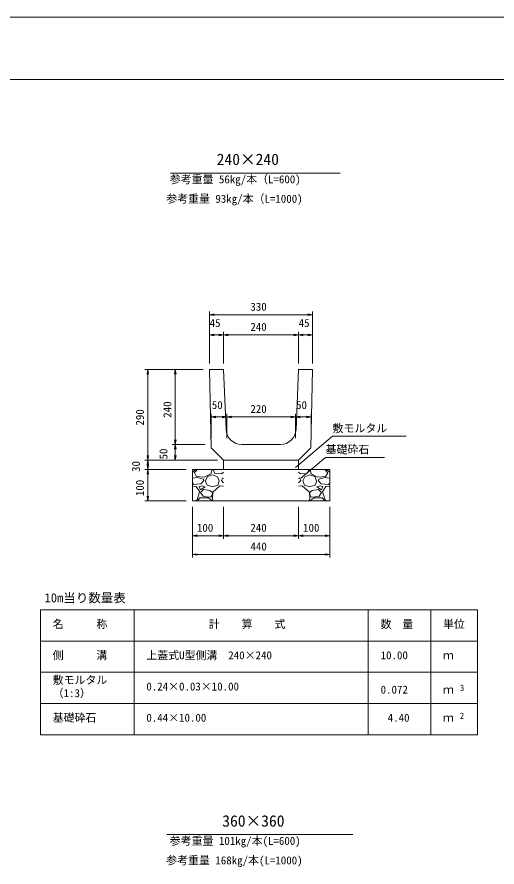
# Model space of a CAD drawing. Units: millimetres, scale not verified. Extents: x 0 to 84100, y 0 to 59400.
# Drawn here: x 34750 to 50122, y 32162 to 59400 of the extents above; entities that cross this region are included whole.
import ezdxf
from ezdxf.enums import TextEntityAlignment as Align

# ---------------------------------------------------------------- set-up
doc = ezdxf.new("R2010")
doc.units = ezdxf.units.MM
doc.header["$LTSCALE"] = 100
for name, color, linetype, lineweight in [('D-MTR-FRAM（材料表図枠）', 2, 'Continuous', 18), ('D-STR-DIM（寸法）', 7, 'Continuous', 18), ('D-STR-HTXT（旗揚げ）', 7, 'Continuous', 18), ('D-STR-STRn（構造物）', 7, 'Continuous', 18), ('D-STR（構造物外形線）', 1, 'Continuous', 18), ('D-TTL(外枠）', 2, 'Continuous', 18), ('DEFPOINTS_2', 8, 'Continuous', 18)]:
    doc.layers.add(name, color=color, linetype=linetype, lineweight=lineweight)
for name, color, linetype in [('D-MTR-TXT(文字列）', 7, 'Continuous'), ('D-MTR（材料表タイトル）', 7, 'Continuous'), ('D-STR-TXT（文字）', 7, 'Continuous'), ('D-TTL-TXT（文字）', 7, 'Continuous')]:
    doc.layers.add(name, color=color, linetype=linetype)
doc.styles.add('ＭＳ ゴシック', font='')
doc.styles.get('ＭＳ ゴシック').set_extended_font_data('MS Gothic')

msp = doc.modelspace()

# ---------------------------------------------------------------- linework, layer by layer
at = {"layer": 'D-MTR-FRAM（材料表図枠）'}
for p, q in [((35500, 40400), (49500, 40400)), ((35500, 36400), (35500, 40400)), ((38500, 36400), (38500, 40400)), ((46000, 36400), (46000, 40400)), ((48000, 37200), (48000, 40400)), ((48000, 36400), (48000, 40400)), ((49500, 36400), (49500, 40400)), ((35500, 39400), (49500, 39400)), ((35500, 38400), (49500, 38400)), ((35500, 37400), (49500, 37400)), ((35500, 36400), (49500, 36400))]:
    msp.add_line(p, q, dxfattribs=at)
at = {"layer": 'D-STR-DIM（寸法）'}
for p, q in [((40916.1, 48300), (40916.1, 49960.1)), ((40916.1, 49860.1), (41066.1, 49885.1)), ((40916.1, 49860.1), (40936.1, 49860.1)), ((41066.1, 49835.1), (40916.1, 49860.1)), ((44196.1, 49860.1), (40936.1, 49860.1)), ((44066.1, 49885.1), (44216.1, 49860.1)), ((44216.1, 49860.1), (44066.1, 49835.1)), ((44216.1, 49860.1), (44196.1, 49860.1)), ((44216.1, 48300), (44216.1, 49960.1)), ((40916.1, 48300), (40916.1, 49313.2)), ((41366.1, 48300), (41366.1, 49313.2)), ((41366.1, 48300), (41366.1, 49313.2)), ((43766.1, 48300), (43766.1, 49313.2)), ((43766.1, 48300), (43766.1, 49313.2)), ((44216.1, 48300), (44216.1, 49313.2)), ((40916.1, 49213.2), (41066.1, 49238.2)), ((40916.1, 49213.2), (40936.1, 49213.2)), ((41066.1, 49188.2), (40916.1, 49213.2)), ((40936.1, 49213.2), (41346.1, 49213.2)), ((41216.1, 49238.2), (41366.1, 49213.2)), ((41366.1, 49213.2), (41216.1, 49188.2)), ((41366.1, 49213.2), (41346.1, 49213.2)), ((41366.1, 49213.2), (41516.1, 49238.2)), ((41366.1, 49213.2), (41386.1, 49213.2)), ((41516.1, 49188.2), (41366.1, 49213.2)), ((41386.1, 49213.2), (43746.1, 49213.2)), ((43616.1, 49238.2), (43766.1, 49213.2)), ((43766.1, 49213.2), (43616.1, 49188.2)), ((43766.1, 49213.2), (43746.1, 49213.2)), ((43766.1, 49213.2), (43916.1, 49238.2)), ((43766.1, 49213.2), (43786.1, 49213.2)), ((43916.1, 49188.2), (43766.1, 49213.2)), ((43786.1, 49213.2), (44196.1, 49213.2)), ((44066.1, 49238.2), (44216.1, 49213.2)), ((44216.1, 49213.2), (44066.1, 49188.2)), ((44216.1, 49213.2), (44196.1, 49213.2)), ((40716.1, 48100), (38840, 48100)), ((38915, 47950), (38940, 48100)), ((38940, 48100), (38940, 48080)), ((38940, 48100), (38965, 47950)), ((38940, 45220), (38940, 48080)), ((40716.1, 48100), (39719.4, 48100)), ((39794.4, 47950), (39819.4, 48100)), ((39819.4, 48100), (39819.4, 48080)), ((39819.4, 48100), (39844.4, 47950)), ((39819.4, 48080), (39819.4, 45720)), ((40966.3, 45889.6), (40966.3, 46684.3)), ((40966.3, 46584.3), (41116.3, 46609.3)), ((40966.3, 46584.3), (40986.3, 46584.3)), ((41116.3, 46559.3), (40966.3, 46584.3)), ((41446.1, 46584.3), (40986.3, 46584.3)), ((41316.1, 46609.3), (41466.1, 46584.3)), ((41466.1, 46584.3), (41316.1, 46559.3)), ((41466.1, 46584.3), (41446.1, 46584.3)), ((41466.1, 45900), (41466.1, 46684.3)), ((41466.1, 45900), (41466.1, 46684.3)), ((41466.1, 46584.3), (41616.1, 46609.3)), ((41466.1, 46584.3), (41486.1, 46584.3)), ((41616.1, 46559.3), (41466.1, 46584.3)), ((43646.1, 46584.3), (41486.1, 46584.3)), ((43516.1, 46609.3), (43666.1, 46584.3)), ((43666.1, 46584.3), (43516.1, 46559.3)), ((43666.1, 46584.3), (43646.1, 46584.3)), ((43666.1, 45900), (43666.1, 46684.3)), ((43666.1, 45900), (43666.1, 46684.3)), ((43666.1, 46584.3), (43816.1, 46609.3)), ((43666.1, 46584.3), (43686.1, 46584.3)), ((43816.1, 46559.3), (43666.1, 46584.3)), ((43686.1, 46584.3), (44145.9, 46584.3)), ((44015.9, 46609.3), (44165.9, 46584.3)), ((44165.9, 46584.3), (44015.9, 46559.3)), ((44165.9, 46584.3), (44145.9, 46584.3)), ((44165.9, 45889.6), (44165.9, 46684.3)), ((39819.4, 45700), (39794.4, 45850)), ((39844.4, 45850), (39819.4, 45700)), ((40766.1, 45700), (39719.4, 45700)), ((40766.1, 45700), (39719.4, 45700)), ((39794.4, 45550), (39819.4, 45700)), ((39819.4, 45700), (39819.4, 45720)), ((39819.4, 45700), (39819.4, 45680)), ((39819.4, 45700), (39844.4, 45550)), ((39819.4, 45680), (39819.4, 45220)), ((38940, 45200), (38915, 45350)), ((38965, 45350), (38940, 45200)), ((38940, 45200), (38940, 45220)), ((39819.4, 45200), (39794.4, 45350)), ((39844.4, 45350), (39819.4, 45200)), ((39819.4, 45200), (39819.4, 45220)), ((41166.1, 45200), (38840, 45200)), ((41166.1, 45200), (38840, 45200)), ((38915, 45050), (38940, 45200)), ((38940, 44900), (38915, 45050)), ((38940, 45200), (38940, 45180)), ((38940, 45200), (38965, 45050)), ((38940, 45180), (38940, 44920)), ((38965, 45050), (38940, 44900)), ((41166.1, 45200), (39719.4, 45200)), ((40166.1, 44900), (38840, 44900)), ((40166.1, 44900), (38840, 44900)), ((38915, 44750), (38940, 44900)), ((38940, 44900), (38940, 44920)), ((38940, 44900), (38940, 44880)), ((38940, 44900), (38965, 44750)), ((38940, 44880), (38940, 43920)), ((40166.1, 43900), (38840, 43900)), ((38940, 43900), (38915, 44050)), ((38965, 44050), (38940, 43900)), ((38940, 43900), (38940, 43920)), ((40366.1, 43700), (40366.1, 42677.7)), ((40366.1, 43700), (40366.1, 42077)), ((41366.1, 43700), (41366.1, 42677.7)), ((41366.1, 43700), (41366.1, 42677.7)), ((43766.1, 43700), (43766.1, 42677.7)), ((43766.1, 43700), (43766.1, 42677.7)), ((44766.1, 43700), (44766.1, 42677.7)), ((44766.1, 43700), (44766.1, 42077)), ((40366.1, 42777.7), (40516.1, 42802.7)), ((40366.1, 42777.7), (40386.1, 42777.7)), ((40516.1, 42752.7), (40366.1, 42777.7)), ((41346.1, 42777.7), (40386.1, 42777.7)), ((41216.1, 42802.7), (41366.1, 42777.7)), ((41366.1, 42777.7), (41216.1, 42752.7)), ((41366.1, 42777.7), (41346.1, 42777.7)), ((41366.1, 42777.7), (41516.1, 42802.7)), ((41366.1, 42777.7), (41386.1, 42777.7)), ((41516.1, 42752.7), (41366.1, 42777.7)), ((41386.1, 42777.7), (43746.1, 42777.7)), ((43616.1, 42802.7), (43766.1, 42777.7)), ((43766.1, 42777.7), (43616.1, 42752.7)), ((43766.1, 42777.7), (43746.1, 42777.7)), ((43766.1, 42777.7), (43916.1, 42802.7)), ((43766.1, 42777.7), (43786.1, 42777.7)), ((43916.1, 42752.7), (43766.1, 42777.7)), ((43786.1, 42777.7), (44746.1, 42777.7)), ((44616.1, 42802.7), (44766.1, 42777.7)), ((44766.1, 42777.7), (44616.1, 42752.7)), ((44766.1, 42777.7), (44746.1, 42777.7)), ((40366.1, 42177), (40516.1, 42202)), ((40366.1, 42177), (40386.1, 42177)), ((40516.1, 42152), (40366.1, 42177)), ((44746.1, 42177), (40386.1, 42177)), ((44616.1, 42202), (44766.1, 42177)), ((44766.1, 42177), (44616.1, 42152)), ((44766.1, 42177), (44746.1, 42177))]:
    msp.add_line(p, q, dxfattribs=at)
at = {"layer": 'D-STR-HTXT（旗揚げ）'}
for p, q in [((39669.4, 54400), (45100.8, 54400)), ((43664.1, 44963.4), (44855.8, 45964.7)), ((47215.7, 45964.7), (44855.8, 45964.7)), ((43844.8, 44626.3), (44631.3, 45285.6)), ((46517.7, 45285.6), (44631.3, 45285.6)), ((39549.7, 33200), (45508.2, 33200))]:
    msp.add_line(p, q, dxfattribs=at)
at = {"layer": 'D-STR-STRn（構造物）'}
for p, q in [((41366.1, 45200), (41366.1, 44900)), ((43766.1, 45200), (43766.1, 44900)), ((44766.1, 44900), (40366.1, 44900)), ((40366.1, 44900), (40366.1, 43900)), ((40366.1, 44813), (40478.7, 44900)), ((40427.8, 44789.6), (40527.2, 44900)), ((40499.8, 44669), (40429.8, 44789)), ((40747.2, 44651.6), (40497.2, 44671.6)), ((40958.3, 44758.8), (40748.3, 44648.8)), ((40787.6, 44539.5), (40847.6, 44679.5)), ((40847.9, 44679.5), (41007.9, 44729.5)), ((40998.1, 44899.5), (40958.1, 44759.5)), ((41007.5, 44729.5), (41167.5, 44669.5)), ((41032.2, 44900), (41086.2, 44771.9)), ((41087.2, 44769), (41297.2, 44759)), ((41297.9, 44760.3), (41366.1, 44813)), ((43834.3, 44760.3), (43766.1, 44813)), ((44044.9, 44769), (43834.9, 44759)), ((44124.7, 44729.5), (43964.7, 44669.5)), ((44099.9, 44900), (44046, 44771.9)), ((44284.2, 44679.5), (44124.2, 44729.5)), ((44134, 44899.5), (44174, 44759.5)), ((44173.9, 44758.8), (44383.9, 44648.8)), ((44344.6, 44539.5), (44284.6, 44679.5)), ((44385, 44651.6), (44635, 44671.6)), ((44704.3, 44789.6), (44605, 44900)), ((44632.4, 44669), (44702.4, 44789)), ((44766.1, 44813), (44653.5, 44900)), ((44766.1, 44900), (44766.1, 43900)), ((40518.7, 44638.4), (40366.1, 44622.3)), ((40407.5, 44422.8), (40366.1, 44468)), ((40637.1, 44440.2), (40407.1, 44420.2)), ((40717.5, 44590.1), (40517.5, 44640.1)), ((40727.8, 44539.6), (40637.8, 44439.6)), ((40727.9, 44538.9), (40717.9, 44588.9)), ((40776.9, 44539.8), (40836.9, 44399.8)), ((40837, 44398.8), (41007, 44348.8)), ((41008.4, 44348.9), (41178.4, 44398.9)), ((41168, 44669.3), (41228, 44539.3)), ((41177.5, 44400), (41227.5, 44540)), ((41366.1, 44468), (41297.5, 44542.8)), ((41297.6, 44539.8), (41327.6, 44619.8)), ((41366.1, 44622.3), (41328.7, 44618.4)), ((43766.1, 44622.3), (43803.5, 44618.4)), ((43766.1, 44468), (43834.7, 44542.8)), ((43834.5, 44539.8), (43804.5, 44619.8)), ((43964.2, 44669.3), (43904.2, 44539.3)), ((43954.7, 44400), (43904.7, 44540)), ((44123.8, 44348.9), (43953.8, 44398.9)), ((44295.1, 44398.8), (44125.1, 44348.8)), ((44355.2, 44539.8), (44295.2, 44399.8)), ((44404.2, 44538.9), (44414.2, 44588.9)), ((44404.3, 44539.6), (44494.3, 44439.6)), ((44414.7, 44590.1), (44614.7, 44640.1)), ((44495, 44440.2), (44725, 44420.2)), ((44613.5, 44638.4), (44766.1, 44622.3)), ((44724.7, 44422.8), (44766.1, 44468)), ((40488.1, 44358.5), (40366.1, 44368.7)), ((40600, 44180.1), (40490, 44360.1)), ((40517.9, 43929.2), (40597.9, 44179.2)), ((40587.4, 44349.6), (40627.4, 44249.6)), ((40657.7, 44379.2), (40587.7, 44349.2)), ((40627.5, 44249.8), (40777.5, 44339.8)), ((40627.5, 44159.9), (40707.5, 44039.9)), ((40727.8, 44259.5), (40627.8, 44159.5)), ((40778.1, 44339.7), (40658.1, 44379.7)), ((40929, 44230.1), (40729, 44260.1)), ((41009.9, 44157.5), (40929.9, 44227.5)), ((41017.4, 44170.1), (41007.4, 43960.1)), ((41007.8, 44099.6), (41007.8, 44159.6)), ((41248, 44379.5), (41018, 44169.5)), ((41366.1, 44368.7), (41248.1, 44378.5)), ((43766.1, 44368.7), (43884.1, 44378.5)), ((43884.1, 44379.5), (44114.1, 44169.5)), ((44114.8, 44170.1), (44124.8, 43960.1)), ((44122.2, 44157.5), (44202.2, 44227.5)), ((44124.3, 44099.6), (44124.3, 44159.6)), ((44203.2, 44230.1), (44403.2, 44260.1)), ((44354, 44339.7), (44474, 44379.7)), ((44504.7, 44249.8), (44354.7, 44339.8)), ((44404.4, 44259.5), (44504.4, 44159.5)), ((44504.7, 44159.9), (44424.7, 44039.9)), ((44474.5, 44379.2), (44544.5, 44349.2)), ((44544.7, 44349.6), (44504.7, 44249.6)), ((44532.1, 44180.1), (44642.1, 44360.1)), ((44614.2, 43929.2), (44534.2, 44179.2)), ((44644.1, 44358.5), (44766.1, 44368.7)), ((40366.1, 43900), (44766.1, 43900)), ((40478.7, 43900), (40517.9, 43930.3)), ((40527.2, 43900), (40607.8, 43989.6)), ((40607.8, 43989.6), (40867.8, 43989.6)), ((40708.1, 44039.1), (40958.1, 44009.1)), ((40867.5, 43991.9), (40997.5, 43901.9)), ((40958.1, 44009.7), (41008.1, 44099.7)), ((41006.2, 43961.9), (41032.2, 43900)), ((44126, 43961.9), (44099.9, 43900)), ((44174.1, 44009.7), (44124.1, 44099.7)), ((44264.7, 43991.9), (44134.7, 43901.9)), ((44424, 44039.1), (44174, 44009.1)), ((44524.3, 43989.6), (44264.3, 43989.6)), ((44605, 43900), (44524.3, 43989.6)), ((44653.5, 43900), (44614.3, 43930.3))]:
    msp.add_line(p, q, dxfattribs=at)
at = {"layer": 'D-STR（構造物外形線）'}
for p, q in [((40916.1, 48100), (40968.2, 45597.9)), ((41366.1, 48100), (40916.1, 48100)), ((41366.1, 48100), (41446.1, 46179.2)), ((43686, 46179.2), (43766.1, 48100)), ((43766.1, 48100), (44216.1, 48100)), ((44164, 45597.9), (44216.1, 48100)), ((41366.1, 45200), (40968.2, 45597.9)), ((41945.7, 45700), (43186.5, 45700)), ((43766.1, 45200), (44164, 45597.9)), ((41366.1, 45200), (43766.1, 45200))]:
    msp.add_line(p, q, dxfattribs=at)
for centre, start, end in [((41945.7, 46200), 182.38594, 270), ((43186.5, 46200), 270, 357.61406)]:
    msp.add_arc(centre, 500, start, end, dxfattribs=at)
at = {"layer": 'D-TTL(外枠）'}
msp.add_line((2300, 57400), (81800, 57400), dxfattribs=at)
at = {"layer": 'DEFPOINTS_2'}
msp.add_line((0, 59400), (84100, 59400), dxfattribs=at)

# ---------------------------------------------------------------- texts
at = {"layer": 'D-MTR-TXT(文字列）', "style": 'ＭＳ ゴシック'}
for s, height, p in [('参考重量 56kg/本（L=600)', 256.6, (39641.6, 53993.3)), ('参考重量 93kg/本（L=1000)', 256.6, (39527.9, 53369.2)), ('名\u3000\u3000\u3000称', 256.6, (35892.3, 39740.3)), ('計\u3000\u3000算\u3000\u3000式', 256.6, (40893, 39740.3)), ('数\u3000量', 256.6, (46392.3, 39740.3)), ('単位', 256.6, (48392.3, 39740.3)), ('側\u3000\u3000\u3000溝', 256.6, (35892.3, 38740.3)), ('上蓋式U型側溝\u3000240×240', 256.6, (38892.3, 38740.3)), ('10.00', 256.6, (46395, 38740.3)), ('ｍ', 256.6, (48392.3, 38740.3)), ('敷モルタル', 256.6, (35892.3, 37950.3)), ('（1:3）', 256.6, (35892.3, 37528.1)), ('0.24×0.03×10.00', 256.6, (38892.3, 37740.3)), ('0.072', 256.6, (46395, 37640.3)), ('ｍ', 256.6, (48392.3, 37640.3)), ('3', 205.3, (48932.5, 37740.8)), ('基礎砕石', 256.6, (35892.3, 36740.3)), ('0.44×10.00', 256.6, (38892.3, 36740.3)), ('4.40', 256.6, (46622.4, 36740.3)), ('2', 205.3, (48932.5, 36840.8)), ('ｍ', 256.6, (48392.3, 36740.3)), ('参考重量 101kg/本(L=600)', 256.6, (39641.6, 32793.3)), ('参考重量 168kg/本(L=1000)', 256.6, (39527.9, 32169.2))]:
    msp.add_text(s, height=height, dxfattribs=at).set_placement(p, align=Align.BOTTOM_LEFT)
at = {"layer": 'D-MTR（材料表タイトル）', "style": 'ＭＳ ゴシック'}
msp.add_text('10m当り数量表', height=293.3, dxfattribs=at).set_placement((35634.2, 40552.5), align=Align.BOTTOM_LEFT)
at = {"layer": 'D-STR-DIM（寸法）', "style": 'ＭＳ ゴシック'}
for s, p in [('330', (42224.1, 49910.1)), ('45', (40919.9, 49388.2)), ('240', (42223.2, 49263.2)), ('45', (43769.9, 49388.2)), ('50', (40987.9, 46759.3)), ('220', (42223.2, 46634.3)), ('50', (43687.7, 46759.3)), ('100', (40511.6, 42827.7)), ('240', (42223.2, 42827.7)), ('100', (43911.6, 42827.7)), ('440', (42226.7, 42227))]:
    msp.add_text(s, height=256.6, dxfattribs=at).set_placement(p, align=Align.BOTTOM_LEFT)
for s, p in [('240', (39769.4, 46557.1)), ('290', (38890, 46307.1)), ('50', (39644.4, 45221.7)), ('30', (38765, 44821.7)), ('100', (38890, 44045.6))]:
    msp.add_text(s, height=256.6, rotation=90, dxfattribs=at).set_placement(p, align=Align.BOTTOM_LEFT)
at = {"layer": 'D-STR-TXT（文字）', "style": 'ＭＳ ゴシック'}
for s, p in [('敷モルタル', (44855.8, 46014.7)), ('基礎砕石', (44631.3, 45335.6))]:
    msp.add_text(s, height=256.6, dxfattribs=at).set_placement(p, align=Align.BOTTOM_LEFT)
at = {"layer": 'D-TTL-TXT（文字）', "style": 'ＭＳ ゴシック'}
for s, p in [('240×240', (41144.7, 54544.9)), ('360×360', (41322.4, 33344.9))]:
    msp.add_text(s, height=366.6, dxfattribs=at).set_placement(p, align=Align.BOTTOM_LEFT)

doc.saveas('drawing.dxf')
